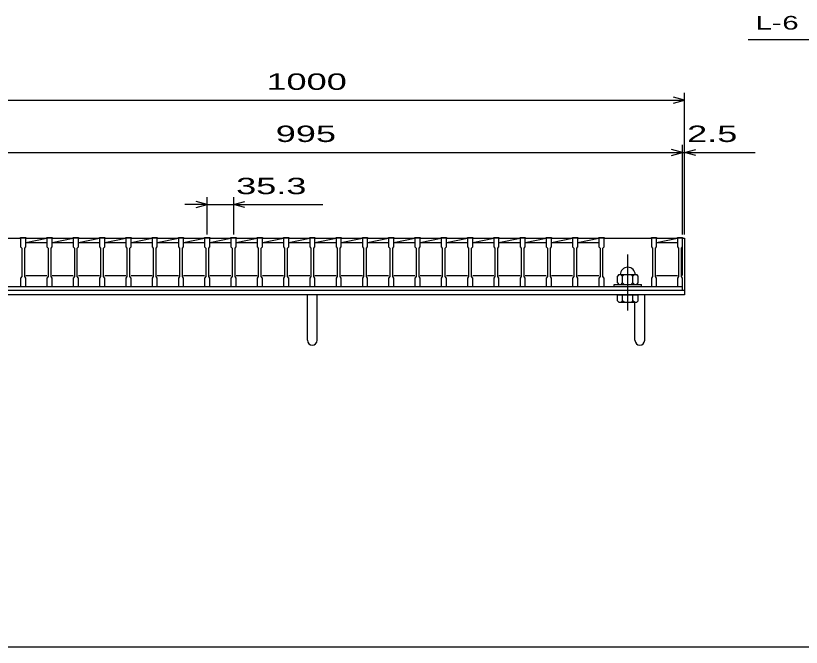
# Model space of a CAD drawing. Units: millimetres, scale not verified. Extents: x -1820 to 1731, y -1282 to 1054.
# Drawn here: x -1249 to -194, y -1146 to -299 of the extents above; entities that cross this region are included whole.
import ezdxf
from ezdxf.enums import TextEntityAlignment as Align

# ---------------------------------------------------------------- set-up
doc = ezdxf.new("R2010")
doc.units = ezdxf.units.MM
doc.header["$LTSCALE"] = 10
doc.linetypes.add('CHAIN', pattern=[18.5, 12, -1.5, 3.5, -1.5])
for name, color, linetype, lineweight in [('0_2', 150, 'Continuous', 25), ('16', 3, 'Continuous', 25), ('19', 6, 'Continuous', 25), ('22', 4, 'Continuous', 25)]:
    doc.layers.add(name, color=color, linetype=linetype, lineweight=lineweight)
doc.styles.add('ベクトル', font='')
doc.styles.get('ベクトル').set_extended_font_data('ベクトル')

msp = doc.modelspace()

# ---------------------------------------------------------------- linework, layer by layer
at = {"layer": '0_2'}
msp.add_line((1731, -1146.5), (-1729, -1146.5), dxfattribs=at)
at = {"layer": '16'}
for p, q in [((-1305.7, -597.5), (-1242.1, -597.5)), ((-1242.1, -597.5), (-1242.1, -596.8)), ((-1242.1, -596.8), (-1235.1, -596.8)), ((-1242.1, -597.5), (-1242.1, -609)), ((-1235.1, -597.5), (-1242.1, -597.5)), ((-1235.1, -596.8), (-1235.1, -597.5)), ((-1235.1, -609), (-1235.1, -597.5)), ((-1235.1, -597.5), (-1206.8, -597.5)), ((-1235.1, -603.5), (-1206.8, -597.5)), ((-1206.8, -597.5), (-1206.8, -596.8)), ((-1206.8, -596.8), (-1199.8, -596.8)), ((-1206.8, -597.5), (-1206.8, -609)), ((-1199.8, -597.5), (-1206.8, -597.5)), ((-1199.8, -596.8), (-1199.8, -597.5)), ((-1199.8, -609), (-1199.8, -597.5)), ((-1199.8, -597.5), (-1171.5, -597.5)), ((-1199.8, -603.5), (-1171.5, -597.5)), ((-1171.5, -597.5), (-1171.5, -596.8)), ((-1171.5, -596.8), (-1164.5, -596.8)), ((-1171.5, -597.5), (-1171.5, -609)), ((-1164.5, -597.5), (-1171.5, -597.5)), ((-1164.5, -596.8), (-1164.5, -597.5)), ((-1164.5, -609), (-1164.5, -597.5)), ((-1164.5, -597.5), (-1136.2, -597.5)), ((-1164.5, -603.5), (-1136.2, -597.5)), ((-1136.2, -597.5), (-1136.2, -596.8)), ((-1136.2, -596.8), (-1129.2, -596.8)), ((-1136.2, -597.5), (-1136.2, -609)), ((-1129.2, -597.5), (-1136.2, -597.5)), ((-1129.2, -596.8), (-1129.2, -597.5)), ((-1129.2, -609), (-1129.2, -597.5)), ((-1129.2, -597.5), (-1100.9, -597.5)), ((-1129.2, -603.5), (-1100.9, -597.5)), ((-1100.9, -597.5), (-1100.9, -596.8)), ((-1100.9, -596.8), (-1093.9, -596.8)), ((-1100.9, -597.5), (-1100.9, -609)), ((-1093.9, -597.5), (-1100.9, -597.5)), ((-1093.9, -596.8), (-1093.9, -597.5)), ((-1093.9, -609), (-1093.9, -597.5)), ((-1093.9, -597.5), (-1065.6, -597.5)), ((-1093.9, -603.5), (-1065.6, -597.5)), ((-1065.6, -597.5), (-1065.6, -596.8)), ((-1065.6, -596.8), (-1058.6, -596.8)), ((-1065.6, -597.5), (-1065.6, -609)), ((-1058.6, -597.5), (-1065.6, -597.5)), ((-1058.6, -596.8), (-1058.6, -597.5)), ((-1058.6, -609), (-1058.6, -597.5)), ((-1058.6, -597.5), (-1030.3, -597.5)), ((-1058.6, -603.5), (-1030.3, -597.5)), ((-1030.3, -597.5), (-1030.3, -596.8)), ((-1030.3, -596.8), (-1023.3, -596.8)), ((-1030.3, -597.5), (-1030.3, -609)), ((-1023.3, -597.5), (-1030.3, -597.5)), ((-1023.3, -596.8), (-1023.3, -597.5)), ((-1023.3, -609), (-1023.3, -597.5)), ((-1023.3, -597.5), (-995, -597.5)), ((-1023.3, -603.5), (-995, -597.5)), ((-995, -597.5), (-995, -596.8)), ((-995, -596.8), (-988, -596.8)), ((-995, -597.5), (-995, -609)), ((-988, -597.5), (-995, -597.5)), ((-988, -596.8), (-988, -597.5)), ((-988, -609), (-988, -597.5)), ((-988, -597.5), (-959.7, -597.5)), ((-988, -603.5), (-959.7, -597.5)), ((-959.7, -597.5), (-959.7, -596.8)), ((-959.7, -596.8), (-952.7, -596.8)), ((-959.7, -597.5), (-959.7, -609)), ((-952.7, -597.5), (-959.7, -597.5)), ((-952.7, -596.8), (-952.7, -597.5)), ((-952.7, -609), (-952.7, -597.5)), ((-952.7, -597.5), (-924.4, -597.5)), ((-952.7, -603.5), (-924.4, -597.5)), ((-924.4, -597.5), (-924.4, -596.8)), ((-924.4, -596.8), (-917.4, -596.8)), ((-924.4, -597.5), (-924.4, -609)), ((-917.4, -597.5), (-924.4, -597.5)), ((-917.4, -596.8), (-917.4, -597.5)), ((-917.4, -609), (-917.4, -597.5)), ((-917.4, -597.5), (-889.1, -597.5)), ((-917.4, -603.5), (-889.1, -597.5)), ((-889.1, -597.5), (-889.1, -596.8)), ((-889.1, -596.8), (-882.1, -596.8)), ((-889.1, -597.5), (-889.1, -609)), ((-882.1, -597.5), (-889.1, -597.5)), ((-882.1, -596.8), (-882.1, -597.5)), ((-882.1, -609), (-882.1, -597.5)), ((-882.1, -597.5), (-853.8, -597.5)), ((-882.1, -603.5), (-853.8, -597.5)), ((-853.8, -597.5), (-853.8, -596.8)), ((-853.8, -596.8), (-846.8, -596.8)), ((-853.8, -597.5), (-853.8, -609)), ((-846.8, -597.5), (-853.8, -597.5)), ((-846.8, -596.8), (-846.8, -597.5)), ((-846.8, -609), (-846.8, -597.5)), ((-846.8, -597.5), (-818.5, -597.5)), ((-846.8, -603.5), (-818.5, -597.5)), ((-818.5, -597.5), (-818.5, -596.8)), ((-818.5, -596.8), (-811.5, -596.8)), ((-818.5, -597.5), (-818.5, -609)), ((-811.5, -597.5), (-818.5, -597.5)), ((-811.5, -596.8), (-811.5, -597.5)), ((-811.5, -609), (-811.5, -597.5)), ((-811.5, -597.5), (-783.2, -597.5)), ((-811.5, -603.5), (-783.2, -597.5)), ((-783.2, -597.5), (-783.2, -596.8)), ((-783.2, -596.8), (-776.2, -596.8)), ((-783.2, -597.5), (-783.2, -609)), ((-776.2, -597.5), (-783.2, -597.5)), ((-776.2, -596.8), (-776.2, -597.5)), ((-776.2, -609), (-776.2, -597.5)), ((-776.2, -597.5), (-747.9, -597.5)), ((-776.2, -603.5), (-747.9, -597.5)), ((-747.9, -597.5), (-747.9, -596.8)), ((-747.9, -596.8), (-740.9, -596.8)), ((-747.9, -597.5), (-747.9, -609)), ((-740.9, -597.5), (-747.9, -597.5)), ((-740.9, -596.8), (-740.9, -597.5)), ((-740.9, -609), (-740.9, -597.5)), ((-740.9, -597.5), (-712.6, -597.5)), ((-740.9, -603.5), (-712.6, -597.5)), ((-712.6, -597.5), (-712.6, -596.8)), ((-712.6, -596.8), (-705.6, -596.8)), ((-712.6, -597.5), (-712.6, -609)), ((-705.6, -597.5), (-712.6, -597.5)), ((-705.6, -596.8), (-705.6, -597.5)), ((-705.6, -609), (-705.6, -597.5)), ((-705.6, -597.5), (-677.3, -597.5)), ((-705.6, -603.5), (-677.3, -597.5)), ((-677.3, -597.5), (-677.3, -596.8)), ((-677.3, -596.8), (-670.3, -596.8)), ((-677.3, -597.5), (-677.3, -609)), ((-670.3, -597.5), (-677.3, -597.5)), ((-670.3, -596.8), (-670.3, -597.5)), ((-670.3, -609), (-670.3, -597.5)), ((-670.3, -597.5), (-642, -597.5)), ((-670.3, -603.5), (-642, -597.5)), ((-642, -597.5), (-642, -596.8)), ((-642, -596.8), (-635, -596.8)), ((-642, -597.5), (-642, -609)), ((-635, -597.5), (-642, -597.5)), ((-635, -596.8), (-635, -597.5)), ((-635, -609), (-635, -597.5)), ((-635, -597.5), (-606.7, -597.5)), ((-635, -603.5), (-606.7, -597.5)), ((-606.7, -597.5), (-606.7, -596.8)), ((-606.7, -596.8), (-599.7, -596.8)), ((-606.7, -597.5), (-606.7, -609)), ((-599.7, -597.5), (-606.7, -597.5)), ((-599.7, -596.8), (-599.7, -597.5)), ((-599.7, -609), (-599.7, -597.5)), ((-599.7, -597.5), (-571.4, -597.5)), ((-599.7, -603.5), (-571.4, -597.5)), ((-571.4, -597.5), (-571.4, -596.8)), ((-571.4, -596.8), (-564.4, -596.8)), ((-571.4, -597.5), (-571.4, -609)), ((-564.4, -597.5), (-571.4, -597.5)), ((-564.4, -596.8), (-564.4, -597.5)), ((-564.4, -609), (-564.4, -597.5)), ((-564.4, -597.5), (-536.1, -597.5)), ((-564.4, -603.5), (-536.1, -597.5)), ((-536.1, -597.5), (-536.1, -596.8)), ((-536.1, -596.8), (-529.1, -596.8)), ((-536.1, -597.5), (-536.1, -609)), ((-529.1, -597.5), (-536.1, -597.5)), ((-529.1, -596.8), (-529.1, -597.5)), ((-529.1, -609), (-529.1, -597.5)), ((-529.1, -597.5), (-500.8, -597.5)), ((-529.1, -603.5), (-500.8, -597.5)), ((-500.8, -597.5), (-500.8, -596.8)), ((-500.8, -596.8), (-493.8, -596.8)), ((-500.8, -597.5), (-500.8, -609)), ((-493.8, -597.5), (-500.8, -597.5)), ((-493.8, -596.8), (-493.8, -597.5)), ((-493.8, -609), (-493.8, -597.5)), ((-493.8, -597.5), (-465.5, -597.5)), ((-493.8, -603.5), (-465.5, -597.5)), ((-465.5, -597.5), (-465.5, -596.8)), ((-465.5, -596.8), (-458.5, -596.8)), ((-465.5, -597.5), (-465.5, -609)), ((-458.5, -597.5), (-465.5, -597.5)), ((-458.5, -596.8), (-458.5, -597.5)), ((-458.5, -609), (-458.5, -597.5)), ((-458.5, -597.5), (-394.9, -597.5)), ((-394.9, -597.5), (-394.9, -596.8)), ((-394.9, -596.8), (-387.9, -596.8)), ((-394.9, -597.5), (-394.9, -609)), ((-387.9, -597.5), (-394.9, -597.5)), ((-387.9, -596.8), (-387.9, -597.5)), ((-387.9, -609), (-387.9, -597.5)), ((-387.9, -597.5), (-360, -597.5)), ((-387.9, -603.5), (-360, -597.58)), ((-360, -597.5), (-360, -596.8)), ((-360, -596.8), (-353, -596.8)), ((-360, -597.5), (-360, -609)), ((-353, -597.5), (-360, -597.5)), ((-353, -596.8), (-353, -597.5)), ((-353, -609), (-353, -597.5)), ((-353, -647.5), (-353, -597.5)), ((-1242.1, -609), (-1240.6, -611)), ((-1240.6, -611), (-1240.6, -649)), ((-1236.6, -611), (-1235.1, -609)), ((-1236.6, -649), (-1236.6, -611)), ((-1235.1, -603.5), (-1206.8, -603.5)), ((-1206.8, -609), (-1205.3, -611)), ((-1205.3, -611), (-1205.3, -649)), ((-1201.3, -611), (-1199.8, -609)), ((-1201.3, -649), (-1201.3, -611)), ((-1199.8, -603.5), (-1171.5, -603.5)), ((-1171.5, -609), (-1170, -611)), ((-1170, -611), (-1170, -649)), ((-1166, -611), (-1164.5, -609)), ((-1166, -649), (-1166, -611)), ((-1164.5, -603.5), (-1136.2, -603.5)), ((-1136.2, -609), (-1134.7, -611)), ((-1134.7, -611), (-1134.7, -649)), ((-1130.7, -611), (-1129.2, -609)), ((-1130.7, -649), (-1130.7, -611)), ((-1129.2, -603.5), (-1100.9, -603.5)), ((-1100.9, -609), (-1099.4, -611)), ((-1099.4, -611), (-1099.4, -649)), ((-1095.4, -611), (-1093.9, -609)), ((-1095.4, -649), (-1095.4, -611)), ((-1093.9, -603.5), (-1065.6, -603.5)), ((-1065.6, -609), (-1064.1, -611)), ((-1064.1, -611), (-1064.1, -649)), ((-1060.1, -611), (-1058.6, -609)), ((-1060.1, -649), (-1060.1, -611)), ((-1058.6, -603.5), (-1030.3, -603.5)), ((-1030.3, -609), (-1028.8, -611)), ((-1028.8, -611), (-1028.8, -649)), ((-1024.8, -611), (-1023.3, -609)), ((-1024.8, -649), (-1024.8, -611)), ((-1023.3, -603.5), (-995, -603.5)), ((-995, -609), (-993.5, -611)), ((-993.5, -611), (-993.5, -649)), ((-989.5, -611), (-988, -609)), ((-989.5, -649), (-989.5, -611)), ((-988, -603.5), (-959.7, -603.5)), ((-959.7, -609), (-958.2, -611)), ((-958.2, -611), (-958.2, -649)), ((-954.2, -611), (-952.7, -609)), ((-954.2, -649), (-954.2, -611)), ((-952.7, -603.5), (-924.4, -603.5)), ((-924.4, -609), (-922.9, -611)), ((-922.9, -611), (-922.9, -649)), ((-918.9, -611), (-917.4, -609)), ((-918.9, -649), (-918.9, -611)), ((-917.4, -603.5), (-889.1, -603.5)), ((-889.1, -609), (-887.6, -611)), ((-887.6, -611), (-887.6, -649)), ((-883.6, -611), (-882.1, -609)), ((-883.6, -649), (-883.6, -611)), ((-882.1, -603.5), (-853.8, -603.5)), ((-853.8, -609), (-852.3, -611)), ((-852.3, -611), (-852.3, -649)), ((-848.3, -611), (-846.8, -609)), ((-848.3, -649), (-848.3, -611)), ((-846.8, -603.5), (-818.5, -603.5)), ((-818.5, -609), (-817, -611)), ((-817, -611), (-817, -649)), ((-813, -611), (-811.5, -609)), ((-813, -649), (-813, -611)), ((-811.5, -603.5), (-783.2, -603.5)), ((-783.2, -609), (-781.7, -611)), ((-781.7, -611), (-781.7, -649)), ((-777.7, -611), (-776.2, -609)), ((-777.7, -649), (-777.7, -611)), ((-776.2, -603.5), (-747.9, -603.5)), ((-747.9, -609), (-746.4, -611)), ((-746.4, -611), (-746.4, -649)), ((-742.4, -611), (-740.9, -609)), ((-742.4, -649), (-742.4, -611)), ((-740.9, -603.5), (-712.6, -603.5)), ((-712.6, -609), (-711.1, -611)), ((-711.1, -611), (-711.1, -649)), ((-707.1, -611), (-705.6, -609)), ((-707.1, -649), (-707.1, -611)), ((-705.6, -603.5), (-677.3, -603.5)), ((-677.3, -609), (-675.8, -611)), ((-675.8, -611), (-675.8, -649)), ((-671.8, -611), (-670.3, -609)), ((-671.8, -649), (-671.8, -611)), ((-670.3, -603.5), (-642, -603.5)), ((-642, -609), (-640.5, -611)), ((-640.5, -611), (-640.5, -649)), ((-636.5, -611), (-635, -609)), ((-636.5, -649), (-636.5, -611)), ((-635, -603.5), (-606.7, -603.5)), ((-606.7, -609), (-605.2, -611)), ((-605.2, -611), (-605.2, -649)), ((-601.2, -611), (-599.7, -609)), ((-601.2, -649), (-601.2, -611)), ((-599.7, -603.5), (-571.4, -603.5)), ((-571.4, -609), (-569.9, -611)), ((-569.9, -611), (-569.9, -649)), ((-565.9, -611), (-564.4, -609)), ((-565.9, -649), (-565.9, -611)), ((-564.4, -603.5), (-536.1, -603.5)), ((-536.1, -609), (-534.6, -611)), ((-534.6, -611), (-534.6, -649)), ((-530.6, -611), (-529.1, -609)), ((-530.6, -649), (-530.6, -611)), ((-529.1, -603.5), (-500.8, -603.5)), ((-500.8, -609), (-499.3, -611)), ((-499.3, -611), (-499.3, -649)), ((-495.3, -611), (-493.8, -609)), ((-495.3, -649), (-495.3, -611)), ((-493.8, -603.5), (-465.5, -603.5)), ((-465.5, -609), (-464, -611)), ((-464, -611), (-464, -649)), ((-460, -611), (-458.5, -609)), ((-460, -649), (-460, -611)), ((-394.9, -609), (-393.4, -611)), ((-393.4, -611), (-393.4, -649)), ((-389.4, -611), (-387.9, -609)), ((-389.4, -649), (-389.4, -611)), ((-387.9, -603.5), (-360, -603.5)), ((-360, -609), (-358.5, -611)), ((-358.5, -611), (-358.5, -649)), ((-354.5, -611), (-353, -609)), ((-354.5, -649), (-354.5, -611)), ((-1240.6, -649), (-1242.1, -651)), ((-1242.1, -651), (-1242.1, -662.5)), ((-1235.1, -651), (-1236.6, -649)), ((-1235.1, -647.5), (-1206.8, -647.5)), ((-1235.1, -662.5), (-1235.1, -651)), ((-1205.3, -649), (-1206.8, -651)), ((-1206.8, -651), (-1206.8, -662.5)), ((-1199.8, -651), (-1201.3, -649)), ((-1199.8, -647.5), (-1171.5, -647.5)), ((-1199.8, -662.5), (-1199.8, -651)), ((-1170, -649), (-1171.5, -651)), ((-1171.5, -651), (-1171.5, -662.5)), ((-1164.5, -651), (-1166, -649)), ((-1164.5, -647.5), (-1136.2, -647.5)), ((-1164.5, -662.5), (-1164.5, -651)), ((-1134.7, -649), (-1136.2, -651)), ((-1136.2, -651), (-1136.2, -662.5)), ((-1129.2, -651), (-1130.7, -649)), ((-1129.2, -647.5), (-1100.9, -647.5)), ((-1129.2, -662.5), (-1129.2, -651)), ((-1099.4, -649), (-1100.9, -651)), ((-1100.9, -651), (-1100.9, -662.5)), ((-1093.9, -651), (-1095.4, -649)), ((-1093.9, -647.5), (-1065.6, -647.5)), ((-1093.9, -662.5), (-1093.9, -651)), ((-1064.1, -649), (-1065.6, -651)), ((-1065.6, -651), (-1065.6, -662.5)), ((-1058.6, -651), (-1060.1, -649)), ((-1058.6, -647.5), (-1030.3, -647.5)), ((-1058.6, -662.5), (-1058.6, -651)), ((-1028.8, -649), (-1030.3, -651)), ((-1030.3, -651), (-1030.3, -662.5)), ((-1023.3, -651), (-1024.8, -649)), ((-1023.3, -647.5), (-995, -647.5)), ((-1023.3, -662.5), (-1023.3, -651)), ((-993.5, -649), (-995, -651)), ((-995, -651), (-995, -662.5)), ((-988, -651), (-989.5, -649)), ((-988, -647.5), (-959.7, -647.5)), ((-988, -662.5), (-988, -651)), ((-958.2, -649), (-959.7, -651)), ((-959.7, -651), (-959.7, -662.5)), ((-952.7, -651), (-954.2, -649)), ((-952.7, -647.5), (-924.4, -647.5)), ((-952.7, -662.5), (-952.7, -651)), ((-922.9, -649), (-924.4, -651)), ((-924.4, -651), (-924.4, -662.5)), ((-917.4, -651), (-918.9, -649)), ((-917.4, -647.5), (-889.1, -647.5)), ((-917.4, -662.5), (-917.4, -651)), ((-887.6, -649), (-889.1, -651)), ((-889.1, -651), (-889.1, -662.5)), ((-882.1, -651), (-883.6, -649)), ((-882.1, -647.5), (-853.8, -647.5)), ((-882.1, -662.5), (-882.1, -651)), ((-852.3, -649), (-853.8, -651)), ((-853.8, -651), (-853.8, -662.5)), ((-846.8, -651), (-848.3, -649)), ((-846.8, -647.5), (-818.5, -647.5)), ((-846.8, -662.5), (-846.8, -651)), ((-817, -649), (-818.5, -651)), ((-818.5, -651), (-818.5, -662.5)), ((-811.5, -651), (-813, -649)), ((-811.5, -647.5), (-783.2, -647.5)), ((-811.5, -662.5), (-811.5, -651)), ((-781.7, -649), (-783.2, -651)), ((-783.2, -651), (-783.2, -662.5)), ((-776.2, -651), (-777.7, -649)), ((-776.2, -647.5), (-747.9, -647.5)), ((-776.2, -662.5), (-776.2, -651)), ((-746.4, -649), (-747.9, -651)), ((-747.9, -651), (-747.9, -662.5)), ((-740.9, -651), (-742.4, -649)), ((-740.9, -647.5), (-712.6, -647.5)), ((-740.9, -662.5), (-740.9, -651)), ((-711.1, -649), (-712.6, -651)), ((-712.6, -651), (-712.6, -662.5)), ((-705.6, -651), (-707.1, -649)), ((-705.6, -647.5), (-677.3, -647.5)), ((-705.6, -662.5), (-705.6, -651)), ((-675.8, -649), (-677.3, -651)), ((-677.3, -651), (-677.3, -662.5)), ((-670.3, -651), (-671.8, -649)), ((-670.3, -647.5), (-642, -647.5)), ((-670.3, -662.5), (-670.3, -651)), ((-640.5, -649), (-642, -651)), ((-642, -651), (-642, -662.5)), ((-635, -651), (-636.5, -649)), ((-635, -647.5), (-606.7, -647.5)), ((-635, -662.5), (-635, -651)), ((-605.2, -649), (-606.7, -651)), ((-606.7, -651), (-606.7, -662.5)), ((-599.7, -651), (-601.2, -649)), ((-599.7, -647.5), (-571.4, -647.5)), ((-599.7, -662.5), (-599.7, -651)), ((-569.9, -649), (-571.4, -651)), ((-571.4, -651), (-571.4, -662.5)), ((-564.4, -651), (-565.9, -649)), ((-564.4, -647.5), (-536.1, -647.5)), ((-564.4, -662.5), (-564.4, -651)), ((-534.6, -649), (-536.1, -651)), ((-536.1, -651), (-536.1, -662.5)), ((-529.1, -651), (-530.6, -649)), ((-529.1, -647.5), (-500.8, -647.5)), ((-529.1, -662.5), (-529.1, -651)), ((-499.3, -649), (-500.8, -651)), ((-500.8, -651), (-500.8, -662.5)), ((-493.8, -651), (-495.3, -649)), ((-493.8, -647.5), (-465.5, -647.5)), ((-493.8, -662.5), (-493.8, -651)), ((-464, -649), (-465.5, -651)), ((-465.5, -651), (-465.5, -662.5)), ((-458.5, -651), (-460, -649)), ((-458.5, -662.5), (-458.5, -651)), ((-438.7, -646.5), (-440.7, -648.5)), ((-440.7, -657.5), (-440.7, -648.5)), ((-438.7, -646.5), (-414.7, -646.5)), ((-433.7, -648.5), (-435.7, -646.5)), ((-433.7, -648.5), (-431.7, -646.5)), ((-433.7, -657.5), (-433.7, -648.5)), ((-419.7, -648.5), (-421.7, -646.5)), ((-419.7, -648.5), (-417.7, -646.5)), ((-419.7, -657.5), (-419.7, -648.5)), ((-412.7, -648.5), (-414.7, -646.5)), ((-412.7, -657.5), (-412.7, -648.5)), ((-393.4, -649), (-394.9, -651)), ((-394.9, -651), (-394.9, -662.5)), ((-387.9, -651), (-389.4, -649)), ((-387.9, -647.5), (-360, -647.5)), ((-387.9, -662.5), (-387.9, -651)), ((-358.5, -649), (-360, -651)), ((-360, -651), (-360, -662.5)), ((-353, -651), (-354.5, -649)), ((-353, -662.5), (-353, -651)), ((-1348, -662.5), (-353, -662.5)), ((-1305.7, -662.5), (-1242.1, -662.5)), ((-1242.1, -662.5), (-1235.1, -662.5)), ((-1206.8, -662.5), (-1199.8, -662.5)), ((-1171.5, -662.5), (-1164.5, -662.5)), ((-1136.2, -662.5), (-1129.2, -662.5)), ((-1100.9, -662.5), (-1093.9, -662.5)), ((-1065.6, -662.5), (-1058.6, -662.5)), ((-1030.3, -662.5), (-1023.3, -662.5)), ((-995, -662.5), (-988, -662.5)), ((-959.7, -662.5), (-952.7, -662.5)), ((-924.4, -662.5), (-917.4, -662.5)), ((-889.1, -662.5), (-882.1, -662.5)), ((-853.8, -662.5), (-846.8, -662.5)), ((-818.5, -662.5), (-811.5, -662.5)), ((-783.2, -662.5), (-776.2, -662.5)), ((-747.9, -662.5), (-740.9, -662.5)), ((-712.6, -662.5), (-705.6, -662.5)), ((-677.3, -662.5), (-670.3, -662.5)), ((-642, -662.5), (-635, -662.5)), ((-606.7, -662.5), (-599.7, -662.5)), ((-571.4, -662.5), (-564.4, -662.5)), ((-536.1, -662.5), (-529.1, -662.5)), ((-500.8, -662.5), (-493.8, -662.5)), ((-465.5, -662.5), (-458.5, -662.5)), ((-458.5, -662.5), (-394.9, -662.5)), ((-445.2, -662.5), (-445.2, -659.5)), ((-445.2, -659.5), (-408.2, -659.5)), ((-445.2, -662.5), (-408.2, -662.5)), ((-440.7, -657.5), (-438.7, -659.5)), ((-435.7, -659.5), (-433.7, -657.5)), ((-433.7, -657.5), (-431.7, -659.5)), ((-421.7, -659.5), (-419.7, -657.5)), ((-419.7, -657.5), (-417.7, -659.5)), ((-414.7, -659.5), (-412.7, -657.5)), ((-408.2, -662.5), (-408.2, -659.5)), ((-394.9, -662.5), (-387.9, -662.5)), ((-360, -662.5), (-353, -662.5)), ((-353, -667.5), (-353, -662.5)), ((-1348, -667.5), (-353, -667.5))]:
    msp.add_line(p, q, dxfattribs=at)
at = {"layer": '16', "linetype": 'CHAIN'}
msp.add_line((-426.7, -694.5), (-426.7, -619.5), dxfattribs=at)
at = {"layer": '16'}
msp.add_arc((-426.7, -646.5), 10, 0, 180, dxfattribs=at)
at = {"layer": '19'}
for p, q in [((-353, -597.5), (-350.5, -597.5)), ((-350.5, -597.5), (-350.5, -667.5)), ((-1350.5, -667.5), (-350.5, -667.5)), ((-350.5, -673.5), (-1350.5, -673.5)), ((-857, -734.61), (-857, -673.5)), ((-844, -734.61), (-844, -673.5)), ((-440.7, -681.5), (-440.7, -673.5)), ((-440.7, -673.5), (-412.7, -673.5)), ((-433.7, -681.5), (-433.7, -673.5)), ((-419.7, -681.5), (-419.7, -673.5)), ((-412.7, -681.5), (-412.7, -673.5)), ((-404, -734.61), (-404, -673.5)), ((-350.5, -667.5), (-350.5, -673.5)), ((-440.7, -681.5), (-438.7, -683.5)), ((-438.7, -683.5), (-414.7, -683.5)), ((-433.7, -681.5), (-435.7, -683.5)), ((-431.7, -683.5), (-433.7, -681.5)), ((-419.7, -681.5), (-421.7, -683.5)), ((-417.7, -683.5), (-419.7, -681.5)), ((-417, -734.61), (-417, -683.5)), ((-414.7, -683.5), (-412.7, -681.5))]:
    msp.add_line(p, q, dxfattribs=at)
for centre in [(-850.5, -734.61), (-410.5, -734.61)]:
    msp.add_arc(centre, 6.5, 180, 0, dxfattribs=at)
at = {"layer": '22'}
for p, q in [((-265, -331), (-65, -331)), ((-350.5, -412.5), (-365.5, -408.5)), ((-350.5, -592.5), (-350.5, -402.5)), ((-1350.5, -412.5), (-350.5, -412.5)), ((-365.5, -416.5), (-350.5, -412.5)), ((-353, -592.5), (-353, -472.5)), ((-350.5, -592.5), (-350.5, -472.5)), ((-1348, -482.5), (-353, -482.5)), ((-353, -482.5), (-368, -478.5)), ((-368, -486.5), (-353, -482.5)), ((-353, -482.5), (-350.5, -482.5)), ((-350.5, -482.5), (-335.5, -478.5)), ((-335.5, -486.5), (-350.5, -482.5)), ((-350.5, -482.5), (-255.5, -482.5)), ((-991.5, -552.5), (-1006.5, -548.5)), ((-991.5, -592.5), (-991.5, -542.5)), ((-956.2, -542.5), (-956.2, -592.5)), ((-956.2, -552.5), (-941.2, -548.5)), ((-991.5, -552.5), (-1021.5, -552.5)), ((-1006.5, -556.5), (-991.5, -552.5)), ((-991.5, -552.5), (-956.2, -552.5)), ((-941.2, -556.5), (-956.2, -552.5)), ((-956.2, -552.5), (-836.2, -552.5))]:
    msp.add_line(p, q, dxfattribs=at)

# ---------------------------------------------------------------- texts
at = {"layer": '22', "color": 2, "style": 'ベクトル'}
for s, height, width, p in [('L-', 18.33, 1.6, (-255, -308.5)), (' 6 ', 18.33, 1.6, (-230, -308.5)), (' 1000 ', 21.99, 1.65, (-925.5, -387.5)), (' 995 ', 21.99, 1.65, (-913, -457.5)), (' 2.5 ', 21.99, 1.65, (-360.5, -457.5)), (' 35.3 ', 21.99, 1.65, (-966.2, -527.5))]:
    msp.add_text(s, height=height, dxfattribs=dict(at, width=width)).set_placement(p, align=Align.MIDDLE_LEFT)

doc.saveas('drawing.dxf')
